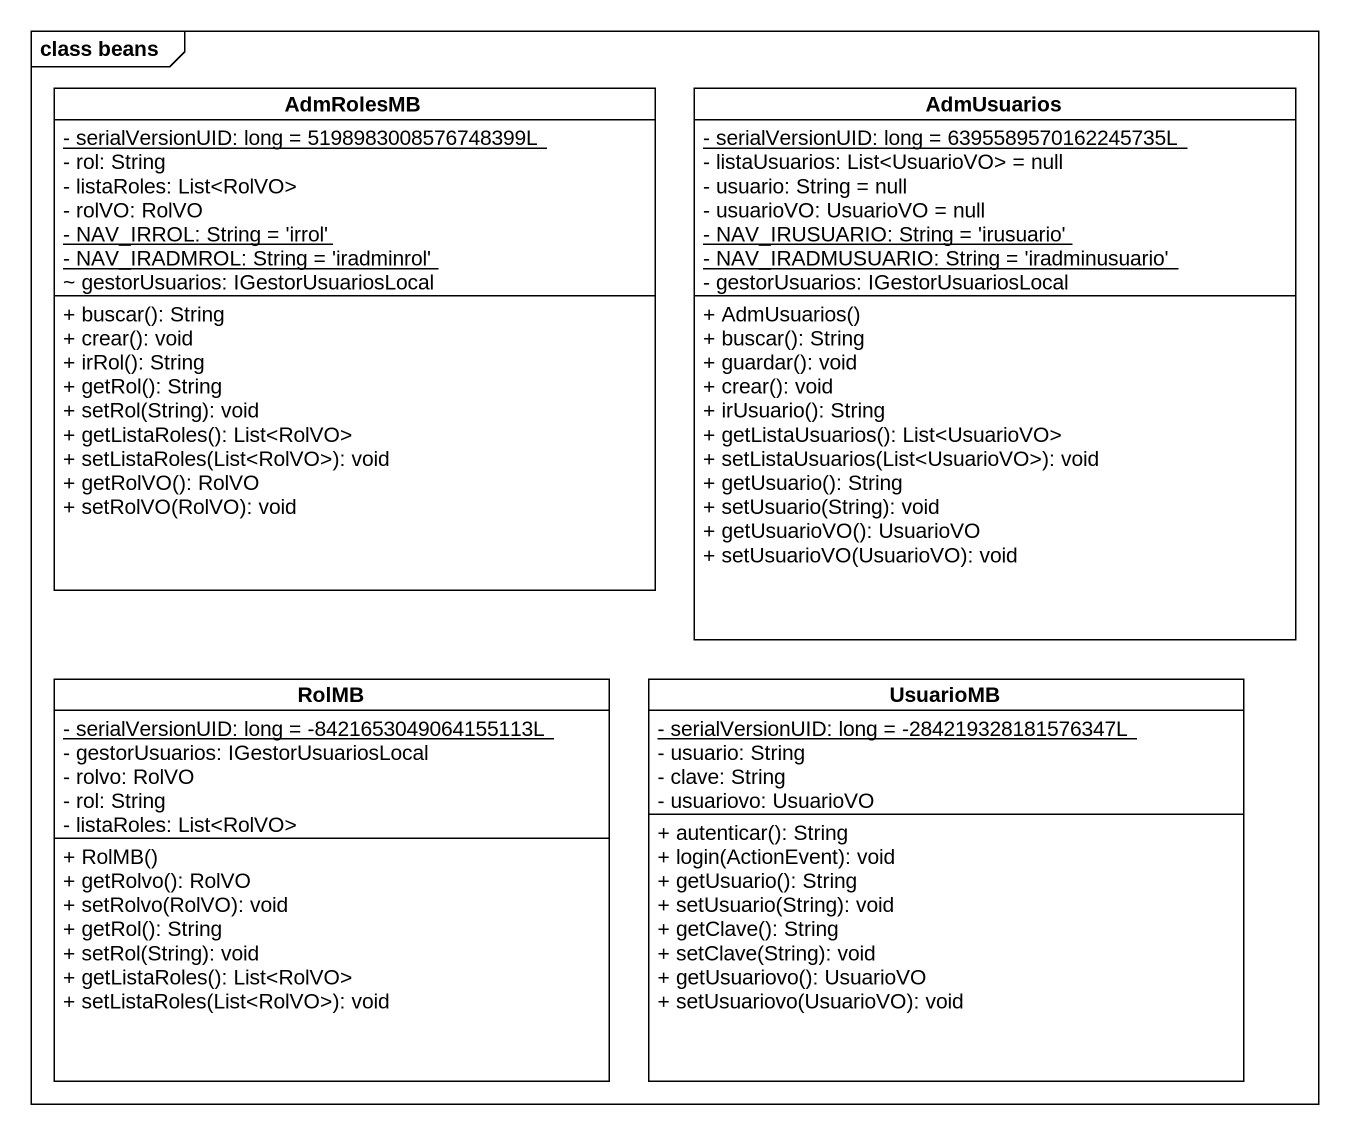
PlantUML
@startuml
mainframe class beans
hide circle
hide empty members
skinparam classAttributeIconSize 0
class AdmRolesMB {
  {static} - serialVersionUID: long = 5198983008576748399L
  - rol: String
  - listaRoles: List<RolVO>
  - rolVO: RolVO
  {static} - NAV_IRROL: String = 'irrol'
  {static} - NAV_IRADMROL: String = 'iradminrol'
  ~ gestorUsuarios: IGestorUsuariosLocal
  + buscar(): String
  + crear(): void
  + irRol(): String
  + getRol(): String
  + setRol(String): void
  + getListaRoles(): List<RolVO>
  + setListaRoles(List<RolVO>): void
  + getRolVO(): RolVO
  + setRolVO(RolVO): void
}
class AdmUsuarios {
  {static} - serialVersionUID: long = 6395589570162245735L
  - listaUsuarios: List<UsuarioVO> = null
  - usuario: String = null
  - usuarioVO: UsuarioVO = null
  {static} - NAV_IRUSUARIO: String = 'irusuario'
  {static} - NAV_IRADMUSUARIO: String = 'iradminusuario'
  - gestorUsuarios: IGestorUsuariosLocal
  + AdmUsuarios()
  + buscar(): String
  + guardar(): void
  + crear(): void
  + irUsuario(): String
  + getListaUsuarios(): List<UsuarioVO>
  + setListaUsuarios(List<UsuarioVO>): void
  + getUsuario(): String
  + setUsuario(String): void
  + getUsuarioVO(): UsuarioVO
  + setUsuarioVO(UsuarioVO): void
}
class RolMB {
  {static} - serialVersionUID: long = -8421653049064155113L
  - gestorUsuarios: IGestorUsuariosLocal
  - rolvo: RolVO
  - rol: String
  - listaRoles: List<RolVO>
  + RolMB()
  + getRolvo(): RolVO
  + setRolvo(RolVO): void
  + getRol(): String
  + setRol(String): void
  + getListaRoles(): List<RolVO>
  + setListaRoles(List<RolVO>): void
}
class UsuarioMB {
  {static} - serialVersionUID: long = -284219328181576347L
  - usuario: String
  - clave: String
  - usuariovo: UsuarioVO
  + autenticar(): String
  + login(ActionEvent): void
  + getUsuario(): String
  + setUsuario(String): void
  + getClave(): String
  + setClave(String): void
  + getUsuariovo(): UsuarioVO
  + setUsuariovo(UsuarioVO): void
}
@enduml
